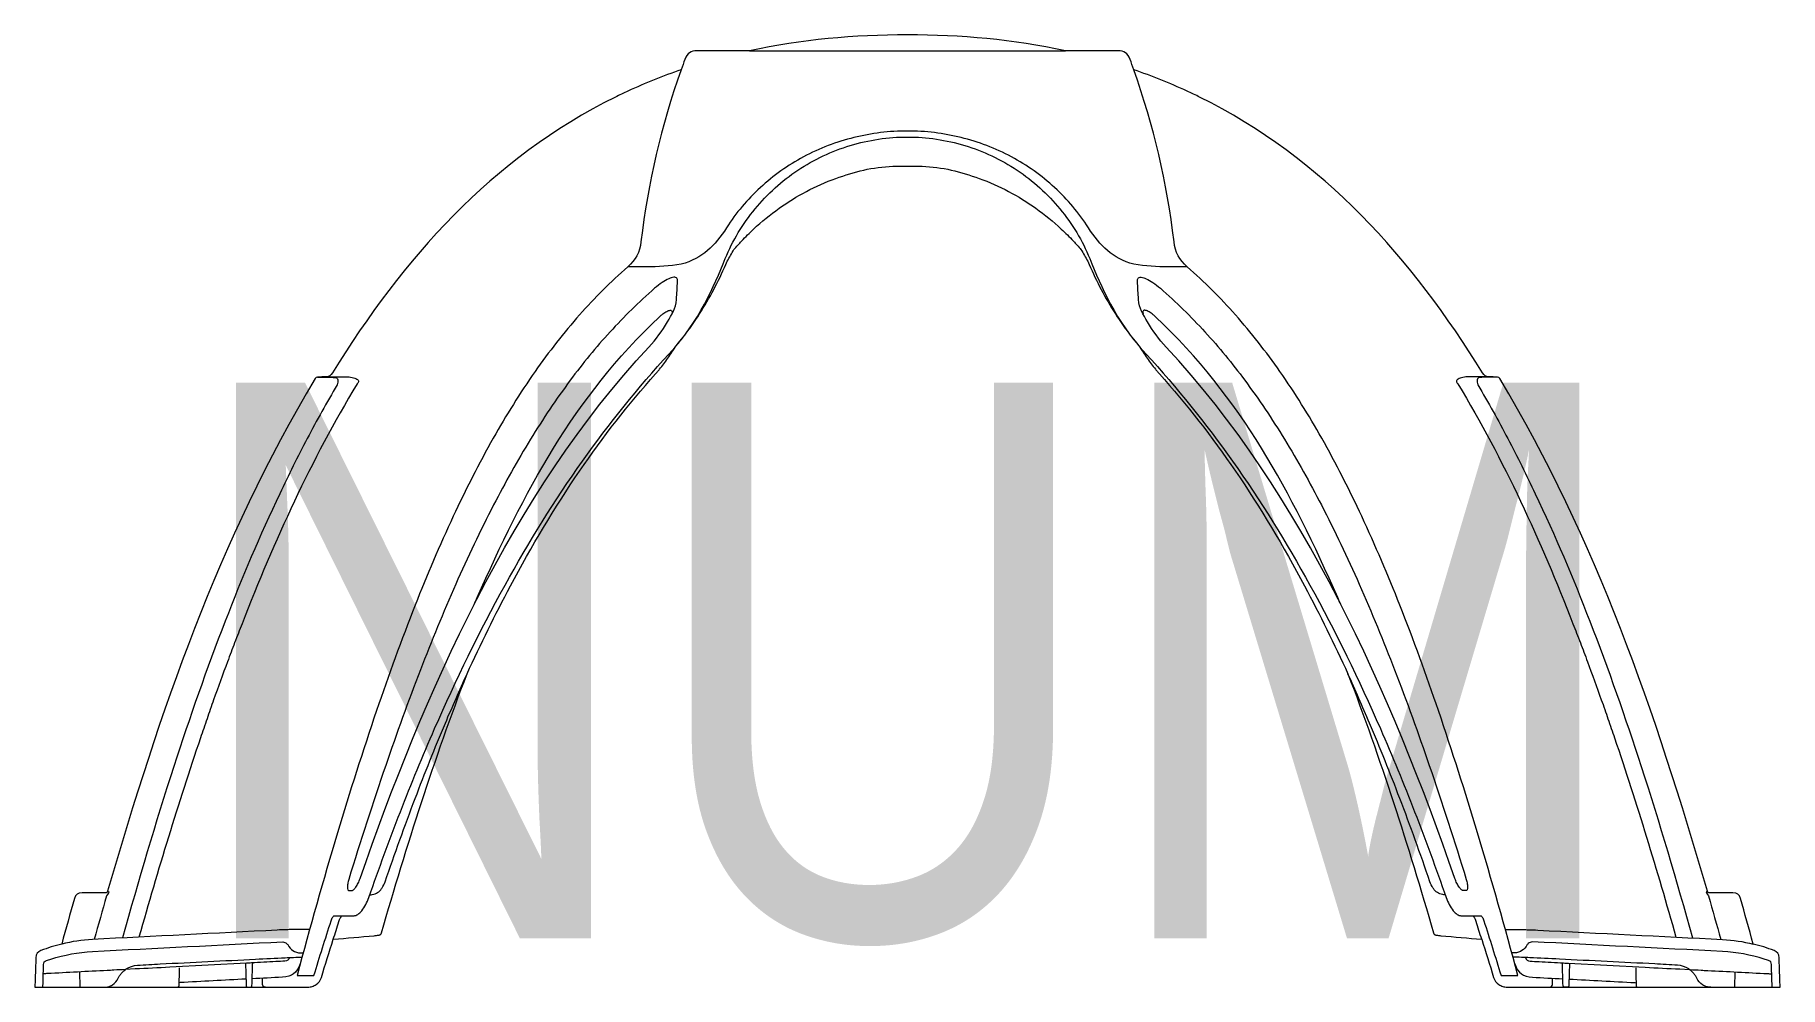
# Model space of a CAD drawing. Extents: x 0 to 22, y 0 to 12.
import ezdxf
from ezdxf.enums import TextEntityAlignment as Align

# ---------------------------------------------------------------- set-up
doc = ezdxf.new("R2010")
doc.units = 0
doc.header["$MEASUREMENT"] = 0
doc.layers.add('SEPTICAD', color=7, linetype='Continuous')
doc.styles.add('SEPTICAD', font='ARIALN.TTF')

msp = doc.modelspace()

# ---------------------------------------------------------------- linework, layer by layer
at = {"lineweight": 5}
for p, q in [((9.009, 11.8), (11, 11.8)), ((11, 11.8), (12.991, 11.8)), ((0.57, 0), (0.567, 0.191)), ((21.43, 0), (21.433, 0.191))]:
    msp.add_line(p, q, dxfattribs=at)
for points, knots in [([(12.991, 11.8), (12.33, 11.942), (11.674, 12), (11, 12), (10.326, 12), (9.669, 11.942), (9.009, 11.8)], [53, 53, 53, 53, 54, 54, 54, 55, 55, 55, 55]), ([(11.675, 10.706), (11.454, 10.761), (11.227, 10.789), (11, 10.789), (10.773, 10.789), (10.545, 10.761), (10.325, 10.706)], [7, 7, 7, 7, 8, 8, 8, 9, 9, 9, 9]), ([(10.278, 10.606), (10.512, 10.677), (10.756, 10.713), (11, 10.713), (11.244, 10.713), (11.488, 10.677), (11.722, 10.606)], [34, 34, 34, 34, 35, 35, 35, 36, 36, 36, 36])]:
    msp.add_open_spline(points, degree=3, knots=knots, dxfattribs=at)
for points in [[(8.194, 11.692), (8.178, 11.648), (8.162, 11.604), (8.146, 11.561)], [(8.349, 11.8), (8.266, 11.8), (8.223, 11.77), (8.194, 11.692)], [(9.009, 11.8), (9.009, 11.8), (8.349, 11.8), (8.349, 11.8)], [(13.651, 11.8), (13.651, 11.8), (12.991, 11.8), (12.991, 11.8)], [(13.805, 11.692), (13.777, 11.77), (13.734, 11.8), (13.651, 11.8)], [(13.853, 11.561), (13.838, 11.604), (13.822, 11.648), (13.805, 11.692)], [(8.146, 11.561), (7.918, 11.482), (7.695, 11.393), (7.475, 11.292)], [(8.146, 11.561), (7.895, 10.853), (7.729, 10.139), (7.64, 9.394)], [(14.525, 11.292), (14.305, 11.393), (14.082, 11.482), (13.853, 11.561)], [(14.36, 9.394), (14.271, 10.139), (14.104, 10.853), (13.853, 11.561)], [(7.475, 11.292), (7.433, 11.272), (7.36, 11.237), (7.319, 11.217)], [(14.681, 11.217), (14.64, 11.237), (14.567, 11.272), (14.525, 11.292)], [(7.319, 11.217), (5.759, 10.451), (4.631, 9.171), (3.751, 7.74)], [(18.249, 7.74), (17.369, 9.171), (16.241, 10.451), (14.681, 11.217)], [(9.618, 10.296), (9.822, 10.431), (10.045, 10.536), (10.278, 10.606)], [(10.325, 10.706), (10.104, 10.652), (9.89, 10.57), (9.69, 10.463)], [(12.31, 10.463), (12.109, 10.57), (11.895, 10.652), (11.675, 10.706)], [(11.722, 10.606), (11.955, 10.536), (12.178, 10.431), (12.381, 10.296)], [(9.69, 10.463), (9.493, 10.357), (9.309, 10.227), (9.145, 10.076)], [(10.096, 10.191), (10.33, 10.275), (10.562, 10.337), (10.815, 10.344)], [(10.815, 10.344), (10.876, 10.346), (10.938, 10.347), (11, 10.347)], [(11, 10.347), (11.062, 10.347), (11.124, 10.346), (11.185, 10.344)], [(11.185, 10.344), (11.438, 10.337), (11.669, 10.275), (11.904, 10.191)], [(12.855, 10.076), (12.691, 10.227), (12.507, 10.357), (12.31, 10.463)], [(9.078, 9.807), (9.233, 9.995), (9.416, 10.16), (9.618, 10.296)], [(9.381, 9.815), (9.601, 9.972), (9.842, 10.099), (10.096, 10.191)], [(11.904, 10.191), (12.158, 10.099), (12.399, 9.972), (12.619, 9.815)], [(12.381, 10.296), (12.584, 10.16), (12.767, 9.995), (12.922, 9.807)], [(9.145, 10.076), (9.063, 10.002), (8.987, 9.922), (8.916, 9.837)], [(13.084, 9.837), (13.013, 9.922), (12.937, 10.002), (12.855, 10.076)], [(8.916, 9.837), (8.844, 9.753), (8.778, 9.663), (8.719, 9.57)], [(8.867, 9.508), (8.93, 9.613), (9, 9.713), (9.078, 9.807)], [(9.06, 9.553), (9.162, 9.647), (9.269, 9.735), (9.381, 9.815)], [(12.619, 9.815), (12.731, 9.735), (12.838, 9.647), (12.939, 9.553)], [(12.922, 9.807), (13, 9.713), (13.07, 9.613), (13.133, 9.508)], [(13.281, 9.57), (13.221, 9.663), (13.155, 9.753), (13.084, 9.837)], [(8.719, 9.57), (8.573, 9.343), (8.42, 9.183), (8.145, 9.11)], [(8.703, 9.182), (8.749, 9.295), (8.804, 9.404), (8.867, 9.508)], [(8.909, 9.402), (8.958, 9.454), (9.008, 9.504), (9.06, 9.553)], [(12.939, 9.553), (12.992, 9.504), (13.042, 9.454), (13.091, 9.402)], [(13.133, 9.508), (13.196, 9.404), (13.251, 9.295), (13.297, 9.182)], [(13.855, 9.11), (13.579, 9.183), (13.427, 9.343), (13.281, 9.57)], [(7.64, 9.394), (7.625, 9.259), (7.574, 9.165), (7.473, 9.076)], [(8.727, 9.147), (8.755, 9.197), (8.784, 9.246), (8.812, 9.296)], [(8.812, 9.296), (8.844, 9.332), (8.876, 9.367), (8.909, 9.402)], [(13.091, 9.402), (13.124, 9.367), (13.156, 9.332), (13.187, 9.296)], [(13.187, 9.296), (13.216, 9.246), (13.244, 9.197), (13.273, 9.147)], [(14.527, 9.076), (14.426, 9.165), (14.375, 9.259), (14.36, 9.394)], [(7.473, 9.076), (7.258, 8.888), (7.056, 8.686), (6.867, 8.473)], [(7.71, 9.076), (7.71, 9.076), (7.473, 9.076), (7.473, 9.076)], [(8.145, 9.11), (8, 9.089), (7.857, 9.074), (7.71, 9.076)], [(7.995, 7.981), (8.385, 8.403), (8.553, 8.822), (8.703, 9.182)], [(8.403, 8.524), (8.527, 8.723), (8.636, 8.932), (8.727, 9.147)], [(13.273, 9.147), (13.364, 8.932), (13.472, 8.723), (13.596, 8.524)], [(13.297, 9.182), (13.447, 8.822), (13.615, 8.403), (14.005, 7.981)], [(14.29, 9.076), (14.143, 9.074), (14, 9.089), (13.855, 9.11)], [(14.527, 9.076), (14.527, 9.076), (14.29, 9.076), (14.29, 9.076)], [(15.133, 8.473), (14.944, 8.686), (14.742, 8.888), (14.527, 9.076)], [(7.812, 8.807), (7.614, 8.635), (7.427, 8.451), (7.25, 8.257)], [(7.908, 8.881), (7.875, 8.858), (7.843, 8.833), (7.812, 8.807)], [(7.992, 8.928), (7.962, 8.915), (7.934, 8.898), (7.908, 8.881)], [(8.055, 8.946), (8.033, 8.944), (8.012, 8.937), (7.992, 8.928)], [(8.077, 8.944), (8.07, 8.946), (8.063, 8.946), (8.055, 8.946)], [(8.093, 8.933), (8.09, 8.938), (8.084, 8.942), (8.077, 8.944)], [(8.088, 8.664), (8.093, 8.742), (8.097, 8.819), (8.102, 8.896)], [(8.102, 8.896), (8.103, 8.908), (8.101, 8.924), (8.093, 8.933)], [(13.898, 8.896), (13.897, 8.908), (13.899, 8.924), (13.906, 8.933)], [(13.912, 8.664), (13.907, 8.742), (13.903, 8.819), (13.898, 8.896)], [(13.906, 8.933), (13.91, 8.938), (13.916, 8.942), (13.922, 8.944)], [(13.922, 8.944), (13.93, 8.946), (13.937, 8.946), (13.944, 8.946)], [(13.944, 8.946), (13.967, 8.944), (13.988, 8.937), (14.008, 8.928)], [(14.008, 8.928), (14.038, 8.915), (14.065, 8.898), (14.092, 8.881)], [(14.092, 8.881), (14.125, 8.858), (14.157, 8.833), (14.188, 8.807)], [(14.188, 8.807), (14.386, 8.635), (14.573, 8.451), (14.75, 8.257)], [(7.976, 8.385), (8.027, 8.474), (8.081, 8.554), (8.088, 8.664)], [(14.024, 8.385), (13.973, 8.474), (13.919, 8.554), (13.912, 8.664)], [(5.576, 4.91), (6.16, 6.227), (6.789, 7.429), (7.872, 8.446)], [(6.867, 8.473), (6.666, 8.246), (6.479, 8.006), (6.305, 7.757)], [(7.741, 8.066), (7.832, 8.164), (7.908, 8.27), (7.976, 8.385)], [(7.872, 8.446), (7.882, 8.455), (7.892, 8.464), (7.902, 8.473)], [(7.902, 8.473), (7.911, 8.48), (7.92, 8.486), (7.928, 8.493)], [(7.928, 8.493), (7.944, 8.504), (7.961, 8.514), (7.978, 8.522)], [(7.978, 8.522), (7.985, 8.525), (7.991, 8.527), (7.998, 8.528)], [(7.998, 8.528), (8.003, 8.53), (8.009, 8.53), (8.015, 8.529)], [(8.015, 8.529), (8.019, 8.529), (8.023, 8.527), (8.026, 8.525)], [(8.026, 8.525), (8.029, 8.522), (8.032, 8.518), (8.033, 8.514)], [(8.033, 8.514), (8.035, 8.506), (8.034, 8.496), (8.029, 8.485)], [(8.201, 8.229), (8.273, 8.324), (8.34, 8.423), (8.403, 8.524)], [(13.596, 8.524), (13.66, 8.423), (13.727, 8.324), (13.799, 8.229)], [(13.967, 8.514), (13.964, 8.506), (13.966, 8.496), (13.971, 8.485)], [(13.974, 8.525), (13.971, 8.522), (13.968, 8.518), (13.967, 8.514)], [(13.985, 8.529), (13.981, 8.529), (13.977, 8.527), (13.974, 8.525)], [(14.002, 8.528), (13.996, 8.53), (13.991, 8.53), (13.985, 8.529)], [(14.022, 8.522), (14.015, 8.525), (14.009, 8.527), (14.002, 8.528)], [(14.072, 8.493), (14.056, 8.504), (14.039, 8.514), (14.022, 8.522)], [(14.259, 8.066), (14.168, 8.164), (14.092, 8.27), (14.024, 8.385)], [(14.098, 8.473), (14.089, 8.48), (14.08, 8.486), (14.072, 8.493)], [(14.128, 8.446), (14.118, 8.455), (14.108, 8.464), (14.098, 8.473)], [(16.424, 4.91), (15.84, 6.227), (15.211, 7.429), (14.128, 8.446)], [(15.695, 7.757), (15.521, 8.006), (15.334, 8.246), (15.133, 8.473)], [(7.25, 8.257), (7.073, 8.063), (6.906, 7.859), (6.749, 7.648)], [(8.098, 8.099), (8.133, 8.141), (8.168, 8.185), (8.201, 8.229)], [(13.799, 8.229), (13.832, 8.185), (13.867, 8.141), (13.902, 8.099)], [(14.75, 8.257), (14.927, 8.063), (15.094, 7.859), (15.251, 7.648)], [(4.099, 1.367), (4.891, 3.662), (6.02, 6.232), (7.741, 8.066)], [(6.904, 6.629), (7.239, 7.102), (7.602, 7.555), (7.995, 7.981)], [(7.927, 7.853), (7.963, 7.901), (7.998, 7.95), (8.031, 8.001)], [(8.031, 8.001), (8.045, 8.022), (8.058, 8.043), (8.07, 8.065)], [(8.07, 8.065), (8.079, 8.076), (8.089, 8.088), (8.098, 8.099)], [(13.902, 8.099), (13.911, 8.088), (13.92, 8.076), (13.93, 8.065)], [(13.93, 8.065), (13.942, 8.043), (13.955, 8.022), (13.969, 8.001)], [(13.969, 8.001), (14.002, 7.95), (14.037, 7.901), (14.073, 7.853)], [(14.005, 7.981), (14.398, 7.555), (14.761, 7.102), (15.096, 6.629)], [(17.901, 1.367), (17.109, 3.662), (15.98, 6.232), (14.259, 8.066)], [(3.751, 7.74), (3.731, 7.707), (3.708, 7.694), (3.671, 7.692)], [(6.305, 7.757), (6.115, 7.487), (5.941, 7.205), (5.778, 6.918)], [(6.867, 6.504), (7.16, 6.932), (7.478, 7.344), (7.825, 7.729)], [(7.825, 7.729), (7.833, 7.738), (7.842, 7.748), (7.85, 7.757)], [(7.85, 7.757), (7.858, 7.767), (7.867, 7.777), (7.875, 7.787)], [(7.875, 7.787), (7.893, 7.809), (7.91, 7.83), (7.927, 7.853)], [(14.073, 7.853), (14.09, 7.83), (14.107, 7.809), (14.125, 7.787)], [(14.125, 7.787), (14.133, 7.777), (14.142, 7.767), (14.15, 7.757)], [(14.15, 7.757), (14.158, 7.748), (14.166, 7.738), (14.175, 7.729)], [(14.175, 7.729), (14.522, 7.344), (14.84, 6.932), (15.133, 6.504)], [(16.222, 6.918), (16.059, 7.205), (15.885, 7.487), (15.695, 7.757)], [(18.329, 7.692), (18.291, 7.694), (18.269, 7.707), (18.249, 7.74)], [(3.533, 7.669), (2.311, 5.629), (1.572, 3.463), (0.917, 1.209)], [(4.062, 7.603), (3.479, 6.638), (3.02, 5.627), (2.611, 4.58)], [(3.811, 7.591), (3.679, 7.368), (3.553, 7.142), (3.433, 6.913)], [(3.561, 7.686), (3.548, 7.685), (3.54, 7.68), (3.533, 7.669)], [(3.671, 7.692), (3.634, 7.69), (3.597, 7.688), (3.561, 7.686)], [(3.561, 7.686), (3.636, 7.686), (3.712, 7.685), (3.787, 7.684)], [(3.671, 7.692), (3.753, 7.692), (3.836, 7.691), (3.919, 7.69)], [(3.787, 7.684), (3.791, 7.684), (3.794, 7.683), (3.798, 7.681)], [(3.798, 7.681), (3.801, 7.68), (3.804, 7.678), (3.806, 7.675)], [(3.806, 7.675), (3.812, 7.67), (3.816, 7.662), (3.817, 7.655)], [(3.819, 7.625), (3.818, 7.613), (3.815, 7.602), (3.811, 7.591)], [(3.817, 7.655), (3.82, 7.645), (3.82, 7.635), (3.819, 7.625)], [(3.919, 7.69), (3.933, 7.691), (3.948, 7.69), (3.962, 7.689)], [(3.962, 7.689), (3.974, 7.688), (3.986, 7.687), (3.998, 7.684)], [(3.998, 7.684), (4.009, 7.682), (4.021, 7.679), (4.031, 7.675)], [(4.031, 7.675), (4.041, 7.672), (4.051, 7.668), (4.059, 7.663)], [(4.059, 7.663), (4.066, 7.659), (4.072, 7.655), (4.076, 7.648)], [(4.077, 7.619), (4.073, 7.613), (4.068, 7.608), (4.062, 7.603)], [(4.076, 7.648), (4.079, 7.644), (4.081, 7.639), (4.081, 7.634)], [(4.081, 7.634), (4.081, 7.629), (4.079, 7.624), (4.077, 7.619)], [(6.749, 7.648), (6.571, 7.408), (6.405, 7.16), (6.249, 6.905)], [(15.251, 7.648), (15.429, 7.408), (15.595, 7.16), (15.751, 6.905)], [(17.924, 7.648), (17.921, 7.644), (17.919, 7.639), (17.919, 7.634)], [(17.919, 7.634), (17.919, 7.629), (17.92, 7.624), (17.923, 7.619)], [(17.923, 7.619), (17.927, 7.613), (17.932, 7.608), (17.938, 7.603)], [(17.941, 7.663), (17.934, 7.659), (17.928, 7.655), (17.924, 7.648)], [(17.938, 7.603), (18.521, 6.638), (18.98, 5.627), (19.389, 4.58)], [(17.968, 7.675), (17.959, 7.672), (17.949, 7.668), (17.941, 7.663)], [(18.002, 7.684), (17.991, 7.682), (17.979, 7.679), (17.968, 7.675)], [(18.038, 7.689), (18.026, 7.688), (18.014, 7.687), (18.002, 7.684)], [(18.081, 7.69), (18.067, 7.691), (18.052, 7.69), (18.038, 7.689)], [(18.329, 7.692), (18.246, 7.692), (18.164, 7.691), (18.081, 7.69)], [(18.182, 7.655), (18.18, 7.645), (18.18, 7.635), (18.181, 7.625)], [(18.181, 7.625), (18.182, 7.613), (18.185, 7.602), (18.189, 7.591)], [(18.193, 7.675), (18.188, 7.67), (18.184, 7.662), (18.182, 7.655)], [(18.189, 7.591), (18.321, 7.368), (18.447, 7.142), (18.567, 6.913)], [(18.202, 7.681), (18.199, 7.68), (18.196, 7.678), (18.193, 7.675)], [(18.213, 7.684), (18.209, 7.684), (18.206, 7.683), (18.202, 7.681)], [(18.439, 7.686), (18.364, 7.686), (18.288, 7.685), (18.213, 7.684)], [(18.439, 7.686), (18.402, 7.688), (18.366, 7.69), (18.329, 7.692)], [(18.467, 7.669), (18.46, 7.68), (18.452, 7.685), (18.439, 7.686)], [(21.083, 1.209), (20.428, 3.463), (19.689, 5.629), (18.467, 7.669)], [(3.433, 6.913), (3.312, 6.684), (3.197, 6.452), (3.086, 6.218)], [(5.778, 6.918), (5.597, 6.597), (5.43, 6.267), (5.274, 5.933)], [(6.249, 6.905), (6.083, 6.635), (5.929, 6.359), (5.783, 6.077)], [(15.751, 6.905), (15.917, 6.635), (16.071, 6.359), (16.217, 6.077)], [(16.726, 5.933), (16.57, 6.267), (16.403, 6.597), (16.222, 6.918)], [(18.567, 6.913), (18.688, 6.684), (18.803, 6.452), (18.914, 6.218)], [(5.927, 5.066), (6.225, 5.604), (6.549, 6.128), (6.904, 6.629)], [(15.096, 6.629), (15.451, 6.128), (15.775, 5.604), (16.073, 5.066)], [(5.994, 5.055), (6.26, 5.553), (6.549, 6.038), (6.867, 6.504)], [(15.133, 6.504), (15.451, 6.038), (15.74, 5.553), (16.006, 5.055)], [(3.086, 6.218), (2.836, 5.692), (2.609, 5.155), (2.399, 4.612)], [(18.914, 6.218), (19.164, 5.692), (19.391, 5.155), (19.601, 4.612)], [(5.783, 6.077), (5.613, 5.749), (5.455, 5.414), (5.305, 5.076)], [(16.217, 6.077), (16.387, 5.749), (16.545, 5.414), (16.695, 5.076)], [(5.274, 5.933), (5.101, 5.565), (4.943, 5.191), (4.793, 4.813)], [(17.207, 4.813), (17.057, 5.191), (16.898, 5.565), (16.726, 5.933)], [(5.305, 5.076), (5.148, 4.72), (5, 4.36), (4.86, 3.998)], [(5.039, 3.258), (5.309, 3.874), (5.602, 4.478), (5.927, 5.066)], [(16.073, 5.066), (16.398, 4.478), (16.691, 3.874), (16.961, 3.258)], [(16.695, 5.076), (16.852, 4.72), (17, 4.36), (17.14, 3.998)], [(5.448, 3.948), (5.619, 4.322), (5.801, 4.692), (5.994, 5.055)], [(5.537, 4.82), (5.549, 4.85), (5.562, 4.881), (5.576, 4.91)], [(16.006, 5.055), (16.199, 4.692), (16.381, 4.322), (16.552, 3.948)], [(16.464, 4.82), (16.45, 4.85), (16.437, 4.881), (16.424, 4.91)], [(4.793, 4.813), (4.62, 4.374), (4.459, 3.931), (4.307, 3.484)], [(17.693, 3.484), (17.541, 3.931), (17.38, 4.374), (17.207, 4.813)], [(2.399, 4.612), (2.164, 4.008), (1.951, 3.397), (1.751, 2.782)], [(2.611, 4.58), (2.58, 4.5), (2.549, 4.42), (2.518, 4.34)], [(19.389, 4.58), (19.42, 4.5), (19.451, 4.42), (19.482, 4.34)], [(19.601, 4.612), (19.836, 4.008), (20.049, 3.397), (20.249, 2.782)], [(2.518, 4.34), (2.488, 4.26), (2.458, 4.18), (2.428, 4.1)], [(19.482, 4.34), (19.512, 4.26), (19.542, 4.18), (19.572, 4.1)], [(2.428, 4.1), (2.368, 3.94), (2.31, 3.78), (2.253, 3.62)], [(4.86, 3.998), (4.706, 3.599), (4.561, 3.197), (4.422, 2.793)], [(17.14, 3.998), (17.294, 3.599), (17.439, 3.197), (17.578, 2.793)], [(19.572, 4.1), (19.631, 3.94), (19.69, 3.78), (19.746, 3.62)], [(4.368, 0.682), (4.688, 1.785), (5.035, 2.875), (5.448, 3.948)], [(5.174, 3.326), (5.263, 3.535), (5.354, 3.742), (5.448, 3.948)], [(16.552, 3.948), (16.965, 2.875), (17.312, 1.785), (17.632, 0.682)], [(16.825, 3.326), (16.737, 3.535), (16.646, 3.742), (16.552, 3.948)], [(2.253, 3.62), (2.225, 3.54), (2.197, 3.46), (2.17, 3.38)], [(19.746, 3.62), (19.775, 3.54), (19.803, 3.46), (19.83, 3.38)], [(2.17, 3.38), (2.142, 3.3), (2.114, 3.22), (2.087, 3.14)], [(4.307, 3.484), (4.132, 2.973), (3.97, 2.459), (3.814, 1.942)], [(4.794, 2.378), (4.915, 2.696), (5.042, 3.012), (5.174, 3.326)], [(17.206, 2.378), (17.085, 2.696), (16.958, 3.012), (16.825, 3.326)], [(18.186, 1.942), (18.03, 2.459), (17.867, 2.973), (17.693, 3.484)], [(19.83, 3.38), (19.858, 3.3), (19.886, 3.22), (19.913, 3.14)], [(2.087, 3.14), (1.805, 2.31), (1.551, 1.473), (1.312, 0.63)], [(4.607, 2.209), (4.744, 2.562), (4.888, 2.912), (5.039, 3.258)], [(16.961, 3.258), (17.112, 2.912), (17.256, 2.562), (17.393, 2.209)], [(19.913, 3.14), (20.194, 2.31), (20.449, 1.473), (20.687, 0.63)], [(1.751, 2.782), (1.519, 2.066), (1.305, 1.344), (1.105, 0.619)], [(4.422, 2.793), (4.258, 2.317), (4.104, 1.838), (3.957, 1.357)], [(17.578, 2.793), (17.741, 2.317), (17.896, 1.838), (18.043, 1.357)], [(20.249, 2.782), (20.481, 2.066), (20.694, 1.344), (20.895, 0.619)], [(4.211, 1.131), (4.337, 1.493), (4.468, 1.852), (4.607, 2.209)], [(4.414, 1.327), (4.535, 1.68), (4.662, 2.03), (4.794, 2.378)], [(17.586, 1.327), (17.465, 1.68), (17.339, 2.03), (17.206, 2.378)], [(17.393, 2.209), (17.532, 1.852), (17.663, 1.493), (17.789, 1.131)], [(3.814, 1.942), (3.635, 1.346), (3.467, 0.748), (3.305, 0.148)], [(18.695, 0.148), (18.533, 0.748), (18.364, 1.346), (18.186, 1.942)], [(3.949, 1.329), (3.947, 1.32), (3.945, 1.311), (3.943, 1.301)], [(3.957, 1.357), (3.954, 1.348), (3.951, 1.338), (3.949, 1.329)], [(4.075, 1.31), (4.084, 1.329), (4.092, 1.348), (4.099, 1.367)], [(4.376, 1.25), (4.392, 1.274), (4.405, 1.3), (4.414, 1.327)], [(17.624, 1.25), (17.608, 1.274), (17.595, 1.3), (17.586, 1.327)], [(17.925, 1.31), (17.916, 1.329), (17.908, 1.348), (17.901, 1.367)], [(18.043, 1.357), (18.046, 1.348), (18.049, 1.338), (18.051, 1.329)], [(18.051, 1.329), (18.053, 1.32), (18.055, 1.311), (18.056, 1.301)], [(0.499, 1.115), (0.444, 0.924), (0.391, 0.734), (0.338, 0.543)], [(0.595, 1.187), (0.541, 1.187), (0.514, 1.167), (0.499, 1.115)], [(0.888, 1.187), (0.888, 1.187), (0.595, 1.187), (0.595, 1.187)], [(0.903, 1.149), (0.851, 0.967), (0.799, 0.784), (0.747, 0.601)], [(0.917, 1.209), (0.912, 1.193), (0.904, 1.188), (0.888, 1.187)], [(0.917, 1.209), (0.958, 1.209), (0.909, 1.169), (0.903, 1.149)], [(3.943, 1.301), (3.941, 1.286), (3.939, 1.271), (3.94, 1.256)], [(3.94, 1.256), (3.94, 1.246), (3.941, 1.235), (3.946, 1.226)], [(3.946, 1.226), (3.947, 1.223), (3.949, 1.22), (3.952, 1.219)], [(3.952, 1.219), (3.955, 1.217), (3.958, 1.216), (3.962, 1.216)], [(3.962, 1.216), (3.962, 1.216), (3.991, 1.216), (3.991, 1.216)], [(3.991, 1.216), (3.995, 1.216), (3.999, 1.217), (4.003, 1.219)], [(4.003, 1.219), (4.007, 1.221), (4.012, 1.224), (4.016, 1.227)], [(4.016, 1.227), (4.027, 1.237), (4.037, 1.248), (4.045, 1.26)], [(4.045, 1.26), (4.057, 1.276), (4.066, 1.293), (4.075, 1.31)], [(4.17, 1.039), (4.186, 1.069), (4.2, 1.099), (4.211, 1.131)], [(4.221, 1.161), (4.232, 1.162), (4.242, 1.163), (4.253, 1.165)], [(4.253, 1.165), (4.305, 1.176), (4.34, 1.199), (4.371, 1.242)], [(4.371, 1.242), (4.373, 1.245), (4.375, 1.248), (4.376, 1.25)], [(17.629, 1.242), (17.627, 1.245), (17.625, 1.248), (17.624, 1.25)], [(17.747, 1.165), (17.695, 1.176), (17.66, 1.199), (17.629, 1.242)], [(17.779, 1.161), (17.768, 1.162), (17.758, 1.163), (17.747, 1.165)], [(17.789, 1.131), (17.8, 1.099), (17.814, 1.069), (17.829, 1.039)], [(17.955, 1.26), (17.943, 1.276), (17.933, 1.293), (17.925, 1.31)], [(17.984, 1.227), (17.973, 1.237), (17.963, 1.248), (17.955, 1.26)], [(17.997, 1.219), (17.993, 1.221), (17.988, 1.224), (17.984, 1.227)], [(18.009, 1.216), (18.005, 1.216), (18.001, 1.217), (17.997, 1.219)], [(18.038, 1.216), (18.038, 1.216), (18.009, 1.216), (18.009, 1.216)], [(18.048, 1.219), (18.045, 1.217), (18.042, 1.216), (18.038, 1.216)], [(18.054, 1.226), (18.052, 1.223), (18.051, 1.22), (18.048, 1.219)], [(18.06, 1.256), (18.06, 1.246), (18.059, 1.235), (18.054, 1.226)], [(18.056, 1.301), (18.059, 1.286), (18.061, 1.271), (18.06, 1.256)], [(21.083, 1.209), (21.042, 1.209), (21.091, 1.169), (21.097, 1.149)], [(21.112, 1.187), (21.096, 1.188), (21.088, 1.193), (21.083, 1.209)], [(21.097, 1.149), (21.149, 0.967), (21.201, 0.784), (21.252, 0.601)], [(21.405, 1.187), (21.405, 1.187), (21.112, 1.187), (21.112, 1.187)], [(21.501, 1.115), (21.486, 1.167), (21.459, 1.187), (21.405, 1.187)], [(21.661, 0.543), (21.609, 0.734), (21.555, 0.924), (21.501, 1.115)], [(3.735, 0.837), (3.74, 0.853), (3.746, 0.868), (3.754, 0.882)], [(3.754, 0.882), (3.757, 0.887), (3.761, 0.891), (3.765, 0.895)], [(3.765, 0.895), (3.766, 0.896), (3.768, 0.898), (3.77, 0.899)], [(3.77, 0.899), (3.771, 0.899), (3.772, 0.9), (3.774, 0.9)], [(3.774, 0.9), (3.774, 0.9), (3.937, 0.9), (3.937, 0.9)], [(3.85, 0.87), (3.853, 0.876), (3.856, 0.882), (3.86, 0.888)], [(3.86, 0.888), (3.862, 0.892), (3.865, 0.896), (3.868, 0.9)], [(3.937, 0.9), (3.937, 0.9), (4.023, 0.9), (4.023, 0.9)], [(4.023, 0.9), (4.031, 0.9), (4.038, 0.901), (4.046, 0.904)], [(4.046, 0.904), (4.055, 0.907), (4.063, 0.911), (4.07, 0.916)], [(4.07, 0.916), (4.09, 0.928), (4.106, 0.945), (4.121, 0.963)], [(4.121, 0.963), (4.14, 0.987), (4.156, 1.013), (4.17, 1.039)], [(17.829, 1.039), (17.844, 1.013), (17.86, 0.987), (17.879, 0.963)], [(17.879, 0.963), (17.894, 0.945), (17.91, 0.928), (17.93, 0.916)], [(17.93, 0.916), (17.937, 0.911), (17.945, 0.907), (17.954, 0.904)], [(17.954, 0.904), (17.961, 0.901), (17.969, 0.9), (17.977, 0.9)], [(17.977, 0.9), (17.977, 0.9), (18.063, 0.9), (18.063, 0.9)], [(18.063, 0.9), (18.063, 0.9), (18.226, 0.9), (18.226, 0.9)], [(18.14, 0.888), (18.138, 0.892), (18.135, 0.896), (18.132, 0.9)], [(18.15, 0.87), (18.147, 0.876), (18.144, 0.882), (18.14, 0.888)], [(18.226, 0.9), (18.228, 0.9), (18.229, 0.899), (18.23, 0.899)], [(18.23, 0.899), (18.232, 0.898), (18.234, 0.896), (18.235, 0.895)], [(18.235, 0.895), (18.239, 0.891), (18.242, 0.887), (18.245, 0.882)], [(18.245, 0.882), (18.254, 0.868), (18.26, 0.853), (18.265, 0.837)], [(3.056, 0.718), (2.279, 0.679), (1.502, 0.64), (0.725, 0.6)], [(3.159, 0.723), (3.125, 0.722), (3.091, 0.72), (3.056, 0.718)], [(3.219, 0.725), (3.199, 0.724), (3.179, 0.723), (3.159, 0.723)], [(3.463, 0.725), (3.463, 0.725), (3.219, 0.725), (3.219, 0.725)], [(3.518, 0.148), (3.588, 0.378), (3.661, 0.608), (3.735, 0.837)], [(3.761, 0.602), (3.785, 0.677), (3.809, 0.752), (3.833, 0.827)], [(3.833, 0.827), (3.836, 0.835), (3.838, 0.843), (3.841, 0.85)], [(3.841, 0.85), (3.844, 0.857), (3.847, 0.864), (3.85, 0.87)], [(4.345, 0.658), (4.349, 0.659), (4.352, 0.661), (4.355, 0.663)], [(4.355, 0.663), (4.361, 0.668), (4.366, 0.675), (4.368, 0.682)], [(17.632, 0.682), (17.634, 0.675), (17.639, 0.668), (17.645, 0.663)], [(17.645, 0.663), (17.648, 0.661), (17.651, 0.659), (17.655, 0.658)], [(18.159, 0.85), (18.156, 0.857), (18.153, 0.864), (18.15, 0.87)], [(18.167, 0.827), (18.164, 0.835), (18.162, 0.843), (18.159, 0.85)], [(18.239, 0.602), (18.215, 0.677), (18.191, 0.752), (18.167, 0.827)], [(18.265, 0.837), (18.339, 0.608), (18.411, 0.378), (18.482, 0.148)], [(18.537, 0.725), (18.537, 0.725), (18.781, 0.725), (18.781, 0.725)], [(18.781, 0.725), (18.801, 0.724), (18.821, 0.723), (18.841, 0.723)], [(18.841, 0.723), (18.875, 0.722), (18.909, 0.72), (18.944, 0.718)], [(18.944, 0.718), (19.721, 0.679), (20.498, 0.64), (21.275, 0.6)], [(0.076, 0.46), (0.032, 0.442), (0.014, 0.417), (0.013, 0.37)], [(0.338, 0.543), (0.249, 0.521), (0.162, 0.493), (0.076, 0.46)], [(0.2, 0.352), (0.372, 0.407), (0.545, 0.438), (0.725, 0.449)], [(0.725, 0.6), (0.594, 0.593), (0.466, 0.574), (0.338, 0.543)], [(0.725, 0.449), (1.525, 0.49), (2.325, 0.53), (3.125, 0.571)], [(3.125, 0.571), (3.143, 0.567), (3.159, 0.56), (3.173, 0.549)], [(3.173, 0.549), (3.179, 0.545), (3.183, 0.541), (3.187, 0.535)], [(3.187, 0.535), (3.229, 0.472), (3.267, 0.431), (3.351, 0.431)], [(3.611, 0.121), (3.66, 0.281), (3.71, 0.442), (3.761, 0.602)], [(3.761, 0.602), (3.933, 0.618), (4.105, 0.633), (4.277, 0.648)], [(4.277, 0.648), (4.295, 0.65), (4.314, 0.652), (4.332, 0.654)], [(4.332, 0.654), (4.335, 0.655), (4.337, 0.655), (4.339, 0.656)], [(4.339, 0.656), (4.341, 0.656), (4.343, 0.657), (4.345, 0.658)], [(17.655, 0.658), (17.657, 0.657), (17.659, 0.656), (17.661, 0.656)], [(17.661, 0.656), (17.663, 0.655), (17.665, 0.655), (17.668, 0.654)], [(17.668, 0.654), (17.686, 0.652), (17.705, 0.65), (17.723, 0.648)], [(17.723, 0.648), (17.895, 0.633), (18.067, 0.618), (18.239, 0.602)], [(18.239, 0.602), (18.29, 0.442), (18.34, 0.281), (18.389, 0.121)], [(18.813, 0.535), (18.771, 0.472), (18.732, 0.431), (18.649, 0.431)], [(18.826, 0.549), (18.821, 0.545), (18.817, 0.541), (18.813, 0.535)], [(18.875, 0.571), (18.857, 0.567), (18.841, 0.56), (18.826, 0.549)], [(21.275, 0.449), (20.475, 0.49), (19.675, 0.53), (18.875, 0.571)], [(21.275, 0.6), (21.406, 0.593), (21.534, 0.574), (21.661, 0.543)], [(21.8, 0.352), (21.628, 0.407), (21.455, 0.438), (21.275, 0.449)], [(21.924, 0.46), (21.838, 0.493), (21.751, 0.521), (21.661, 0.543)], [(21.987, 0.37), (21.985, 0.417), (21.968, 0.442), (21.924, 0.46)], [(0.008, 0.241), (0.006, 0.16), (0.003, 0.08), (0, 0)], [(0.013, 0.37), (0.011, 0.326), (0.01, 0.284), (0.008, 0.241)], [(0.101, 0.014), (0.104, 0.097), (0.106, 0.181), (0.109, 0.264)], [(0.109, 0.264), (0.11, 0.271), (0.11, 0.278), (0.11, 0.285)], [(0.11, 0.285), (0.11, 0.312), (0.12, 0.325), (0.146, 0.334)], [(0.146, 0.334), (0.163, 0.34), (0.182, 0.346), (0.2, 0.352)], [(1.142, 0.221), (1.093, 0.219), (1.045, 0.216), (0.996, 0.214)], [(1.095, 0.178), (1.111, 0.197), (1.131, 0.214), (1.152, 0.229)], [(1.263, 0.228), (1.263, 0.228), (1.142, 0.221), (1.142, 0.221)], [(1.152, 0.229), (1.193, 0.256), (1.242, 0.272), (1.292, 0.275)], [(1.699, 0.25), (1.554, 0.243), (1.409, 0.235), (1.263, 0.228)], [(1.292, 0.275), (1.388, 0.28), (1.484, 0.286), (1.58, 0.292)], [(1.58, 0.292), (1.981, 0.312), (2.382, 0.332), (2.782, 0.352)], [(2.668, 0.301), (2.668, 0.301), (1.699, 0.25), (1.699, 0.25)], [(1.819, 0.243), (1.818, 0.167), (1.816, 0.091), (1.815, 0.015)], [(2.654, 0.3), (2.654, 0.295), (2.655, 0.29), (2.655, 0.285)], [(2.655, 0.285), (2.658, 0.195), (2.661, 0.104), (2.664, 0.014)], [(2.73, 0.304), (2.709, 0.303), (2.689, 0.302), (2.668, 0.301)], [(3.038, 0.321), (2.935, 0.315), (2.833, 0.31), (2.73, 0.304)], [(2.736, 0.014), (2.739, 0.107), (2.742, 0.199), (2.745, 0.292)], [(2.745, 0.292), (2.745, 0.296), (2.746, 0.301), (2.746, 0.306)], [(2.782, 0.352), (2.906, 0.358), (3.031, 0.364), (3.155, 0.37)], [(3.152, 0.326), (3.114, 0.325), (3.076, 0.323), (3.038, 0.321)], [(3.343, 0.291), (3.302, 0.176), (3.241, 0.131), (3.12, 0.125)], [(3.21, 0.372), (3.201, 0.341), (3.184, 0.328), (3.152, 0.326)], [(3.155, 0.37), (3.226, 0.373), (3.297, 0.376), (3.368, 0.379)], [(3.351, 0.431), (3.351, 0.431), (3.382, 0.431), (3.382, 0.431)], [(18.649, 0.431), (18.649, 0.431), (18.618, 0.431), (18.618, 0.431)], [(18.845, 0.37), (18.774, 0.373), (18.703, 0.376), (18.632, 0.379)], [(18.657, 0.291), (18.697, 0.176), (18.759, 0.131), (18.879, 0.125)], [(18.79, 0.372), (18.799, 0.341), (18.815, 0.328), (18.848, 0.326)], [(19.218, 0.352), (19.093, 0.358), (18.969, 0.364), (18.845, 0.37)], [(18.848, 0.326), (18.886, 0.325), (18.924, 0.323), (18.962, 0.321)], [(18.962, 0.321), (19.065, 0.315), (19.167, 0.31), (19.27, 0.304)], [(20.42, 0.292), (20.019, 0.312), (19.618, 0.332), (19.218, 0.352)], [(19.255, 0.292), (19.255, 0.296), (19.254, 0.301), (19.254, 0.306)], [(19.264, 0.014), (19.261, 0.107), (19.258, 0.199), (19.255, 0.292)], [(19.27, 0.304), (19.29, 0.303), (19.311, 0.302), (19.332, 0.301)], [(19.332, 0.301), (19.332, 0.301), (20.301, 0.25), (20.301, 0.25)], [(19.345, 0.285), (19.342, 0.195), (19.339, 0.104), (19.336, 0.014)], [(19.346, 0.3), (19.346, 0.295), (19.345, 0.29), (19.345, 0.285)], [(20.181, 0.243), (20.182, 0.167), (20.183, 0.091), (20.185, 0.015)], [(20.301, 0.25), (20.446, 0.243), (20.591, 0.235), (20.736, 0.228)], [(20.708, 0.275), (20.612, 0.28), (20.516, 0.286), (20.42, 0.292)], [(20.848, 0.229), (20.807, 0.256), (20.758, 0.272), (20.708, 0.275)], [(20.736, 0.228), (20.736, 0.228), (20.858, 0.221), (20.858, 0.221)], [(20.905, 0.178), (20.888, 0.197), (20.869, 0.214), (20.848, 0.229)], [(20.858, 0.221), (20.907, 0.219), (20.955, 0.216), (21.004, 0.214)], [(21.854, 0.334), (21.836, 0.34), (21.818, 0.346), (21.8, 0.352)], [(21.89, 0.285), (21.889, 0.312), (21.88, 0.325), (21.854, 0.334)], [(21.891, 0.264), (21.89, 0.271), (21.89, 0.278), (21.89, 0.285)], [(21.899, 0.014), (21.896, 0.097), (21.894, 0.181), (21.891, 0.264)], [(21.992, 0.241), (21.99, 0.284), (21.989, 0.326), (21.987, 0.37)], [(22, 0), (21.997, 0.08), (21.994, 0.16), (21.992, 0.241)], [(0, 0), (0, 0), (1.608, 0), (1.608, 0)], [(0.101, 0), (0.101, 0), (0.101, 0.014), (0.101, 0.014)], [(0.159, 0.17), (0.142, 0.169), (0.124, 0.168), (0.106, 0.167)], [(0.912, 0.209), (0.661, 0.196), (0.41, 0.183), (0.159, 0.17)], [(0.875, 0), (0.898, 0), (0.933, 0.005), (0.954, 0.015)], [(0.955, 0.211), (0.941, 0.211), (0.926, 0.21), (0.912, 0.209)], [(0.954, 0.015), (0.963, 0.019), (0.971, 0.024), (0.98, 0.03)], [(0.996, 0.214), (0.983, 0.213), (0.969, 0.212), (0.955, 0.211)], [(0.98, 0.03), (1.009, 0.051), (1.032, 0.08), (1.049, 0.111)], [(1.049, 0.111), (1.055, 0.124), (1.062, 0.135), (1.07, 0.147)], [(1.07, 0.147), (1.078, 0.158), (1.086, 0.168), (1.095, 0.178)], [(1.608, 0), (1.608, 0), (1.8, 0), (1.8, 0)], [(1.815, 0.015), (1.815, 0.004), (1.811, 0), (1.8, 0)], [(1.8, 0), (1.8, 0), (2.906, 0), (2.906, 0)], [(1.83, 0.057), (1.821, 0.056), (1.817, 0.053), (1.816, 0.044)], [(2.662, 0.101), (2.384, 0.086), (2.107, 0.071), (1.83, 0.057)], [(2.664, 0.014), (2.665, 0.004), (2.669, 0), (2.68, 0)], [(2.68, 0), (2.68, 0), (2.721, 0), (2.721, 0)], [(2.721, 0), (2.731, 0), (2.735, 0.004), (2.736, 0.014)], [(3.12, 0.125), (2.993, 0.118), (2.866, 0.111), (2.739, 0.104)], [(2.868, 0.1), (2.868, 0.104), (2.868, 0.107), (2.868, 0.111)], [(2.871, 0.034), (2.87, 0.056), (2.869, 0.078), (2.868, 0.1)], [(2.906, 0), (2.882, 0), (2.872, 0.01), (2.871, 0.034)], [(2.906, 0), (2.906, 0), (3.439, 0), (3.439, 0)], [(3.305, 0.148), (3.305, 0.148), (3.411, 0.148), (3.411, 0.148)], [(3.411, 0.148), (3.411, 0.148), (3.518, 0.148), (3.518, 0.148)], [(3.439, 0), (3.449, 0), (3.459, 0.001), (3.469, 0.002)], [(3.469, 0.002), (3.478, 0.004), (3.486, 0.006), (3.494, 0.008)], [(3.494, 0.008), (3.513, 0.014), (3.531, 0.022), (3.546, 0.033)], [(3.546, 0.033), (3.576, 0.054), (3.6, 0.085), (3.611, 0.121)], [(18.389, 0.121), (18.4, 0.085), (18.423, 0.054), (18.454, 0.033)], [(18.454, 0.033), (18.469, 0.022), (18.487, 0.014), (18.506, 0.008)], [(18.482, 0.148), (18.482, 0.148), (18.589, 0.148), (18.589, 0.148)], [(18.506, 0.008), (18.514, 0.006), (18.522, 0.004), (18.531, 0.002)], [(18.531, 0.002), (18.541, 0.001), (18.551, 0), (18.561, 0)], [(18.561, 0), (18.561, 0), (19.094, 0), (19.094, 0)], [(18.589, 0.148), (18.589, 0.148), (18.695, 0.148), (18.695, 0.148)], [(18.879, 0.125), (19.007, 0.118), (19.134, 0.111), (19.261, 0.104)], [(19.094, 0), (19.118, 0), (19.128, 0.01), (19.129, 0.034)], [(19.094, 0), (19.094, 0), (20.2, 0), (20.2, 0)], [(19.129, 0.034), (19.13, 0.056), (19.131, 0.078), (19.131, 0.1)], [(19.131, 0.1), (19.132, 0.104), (19.132, 0.107), (19.132, 0.111)], [(19.279, 0), (19.269, 0), (19.265, 0.004), (19.264, 0.014)], [(19.32, 0), (19.32, 0), (19.279, 0), (19.279, 0)], [(19.336, 0.014), (19.335, 0.004), (19.331, 0), (19.32, 0)], [(19.339, 0.101), (19.616, 0.086), (19.893, 0.071), (20.17, 0.057)], [(20.17, 0.057), (20.179, 0.056), (20.183, 0.053), (20.184, 0.044)], [(20.185, 0.015), (20.185, 0.004), (20.189, 0), (20.2, 0)], [(20.2, 0), (20.2, 0), (20.392, 0), (20.392, 0)], [(20.392, 0), (20.392, 0), (22, 0), (22, 0)], [(20.93, 0.147), (20.922, 0.158), (20.914, 0.168), (20.905, 0.178)], [(20.951, 0.111), (20.945, 0.124), (20.938, 0.135), (20.93, 0.147)], [(21.02, 0.03), (20.991, 0.051), (20.968, 0.08), (20.951, 0.111)], [(21.004, 0.214), (21.017, 0.213), (21.031, 0.212), (21.044, 0.211)], [(21.046, 0.015), (21.037, 0.019), (21.028, 0.024), (21.02, 0.03)], [(21.044, 0.211), (21.059, 0.211), (21.074, 0.21), (21.089, 0.209)], [(21.125, 0), (21.102, 0), (21.067, 0.005), (21.046, 0.015)], [(21.089, 0.209), (21.339, 0.196), (21.59, 0.183), (21.841, 0.17)], [(21.841, 0.17), (21.858, 0.169), (21.876, 0.168), (21.894, 0.167)], [(21.899, 0), (21.899, 0), (21.899, 0.014), (21.899, 0.014)]]:
    msp.add_open_spline(points, degree=3, dxfattribs=at)

# ---------------------------------------------------------------- texts
at = {"layer": 'SEPTICAD', "style": 'SEPTICAD'}
msp.add_attdef('NUM', text='#', height=7, dxfattribs=at).set_placement((11.004, 4.116), align=Align.MIDDLE_CENTER)

doc.saveas('drawing.dxf')
